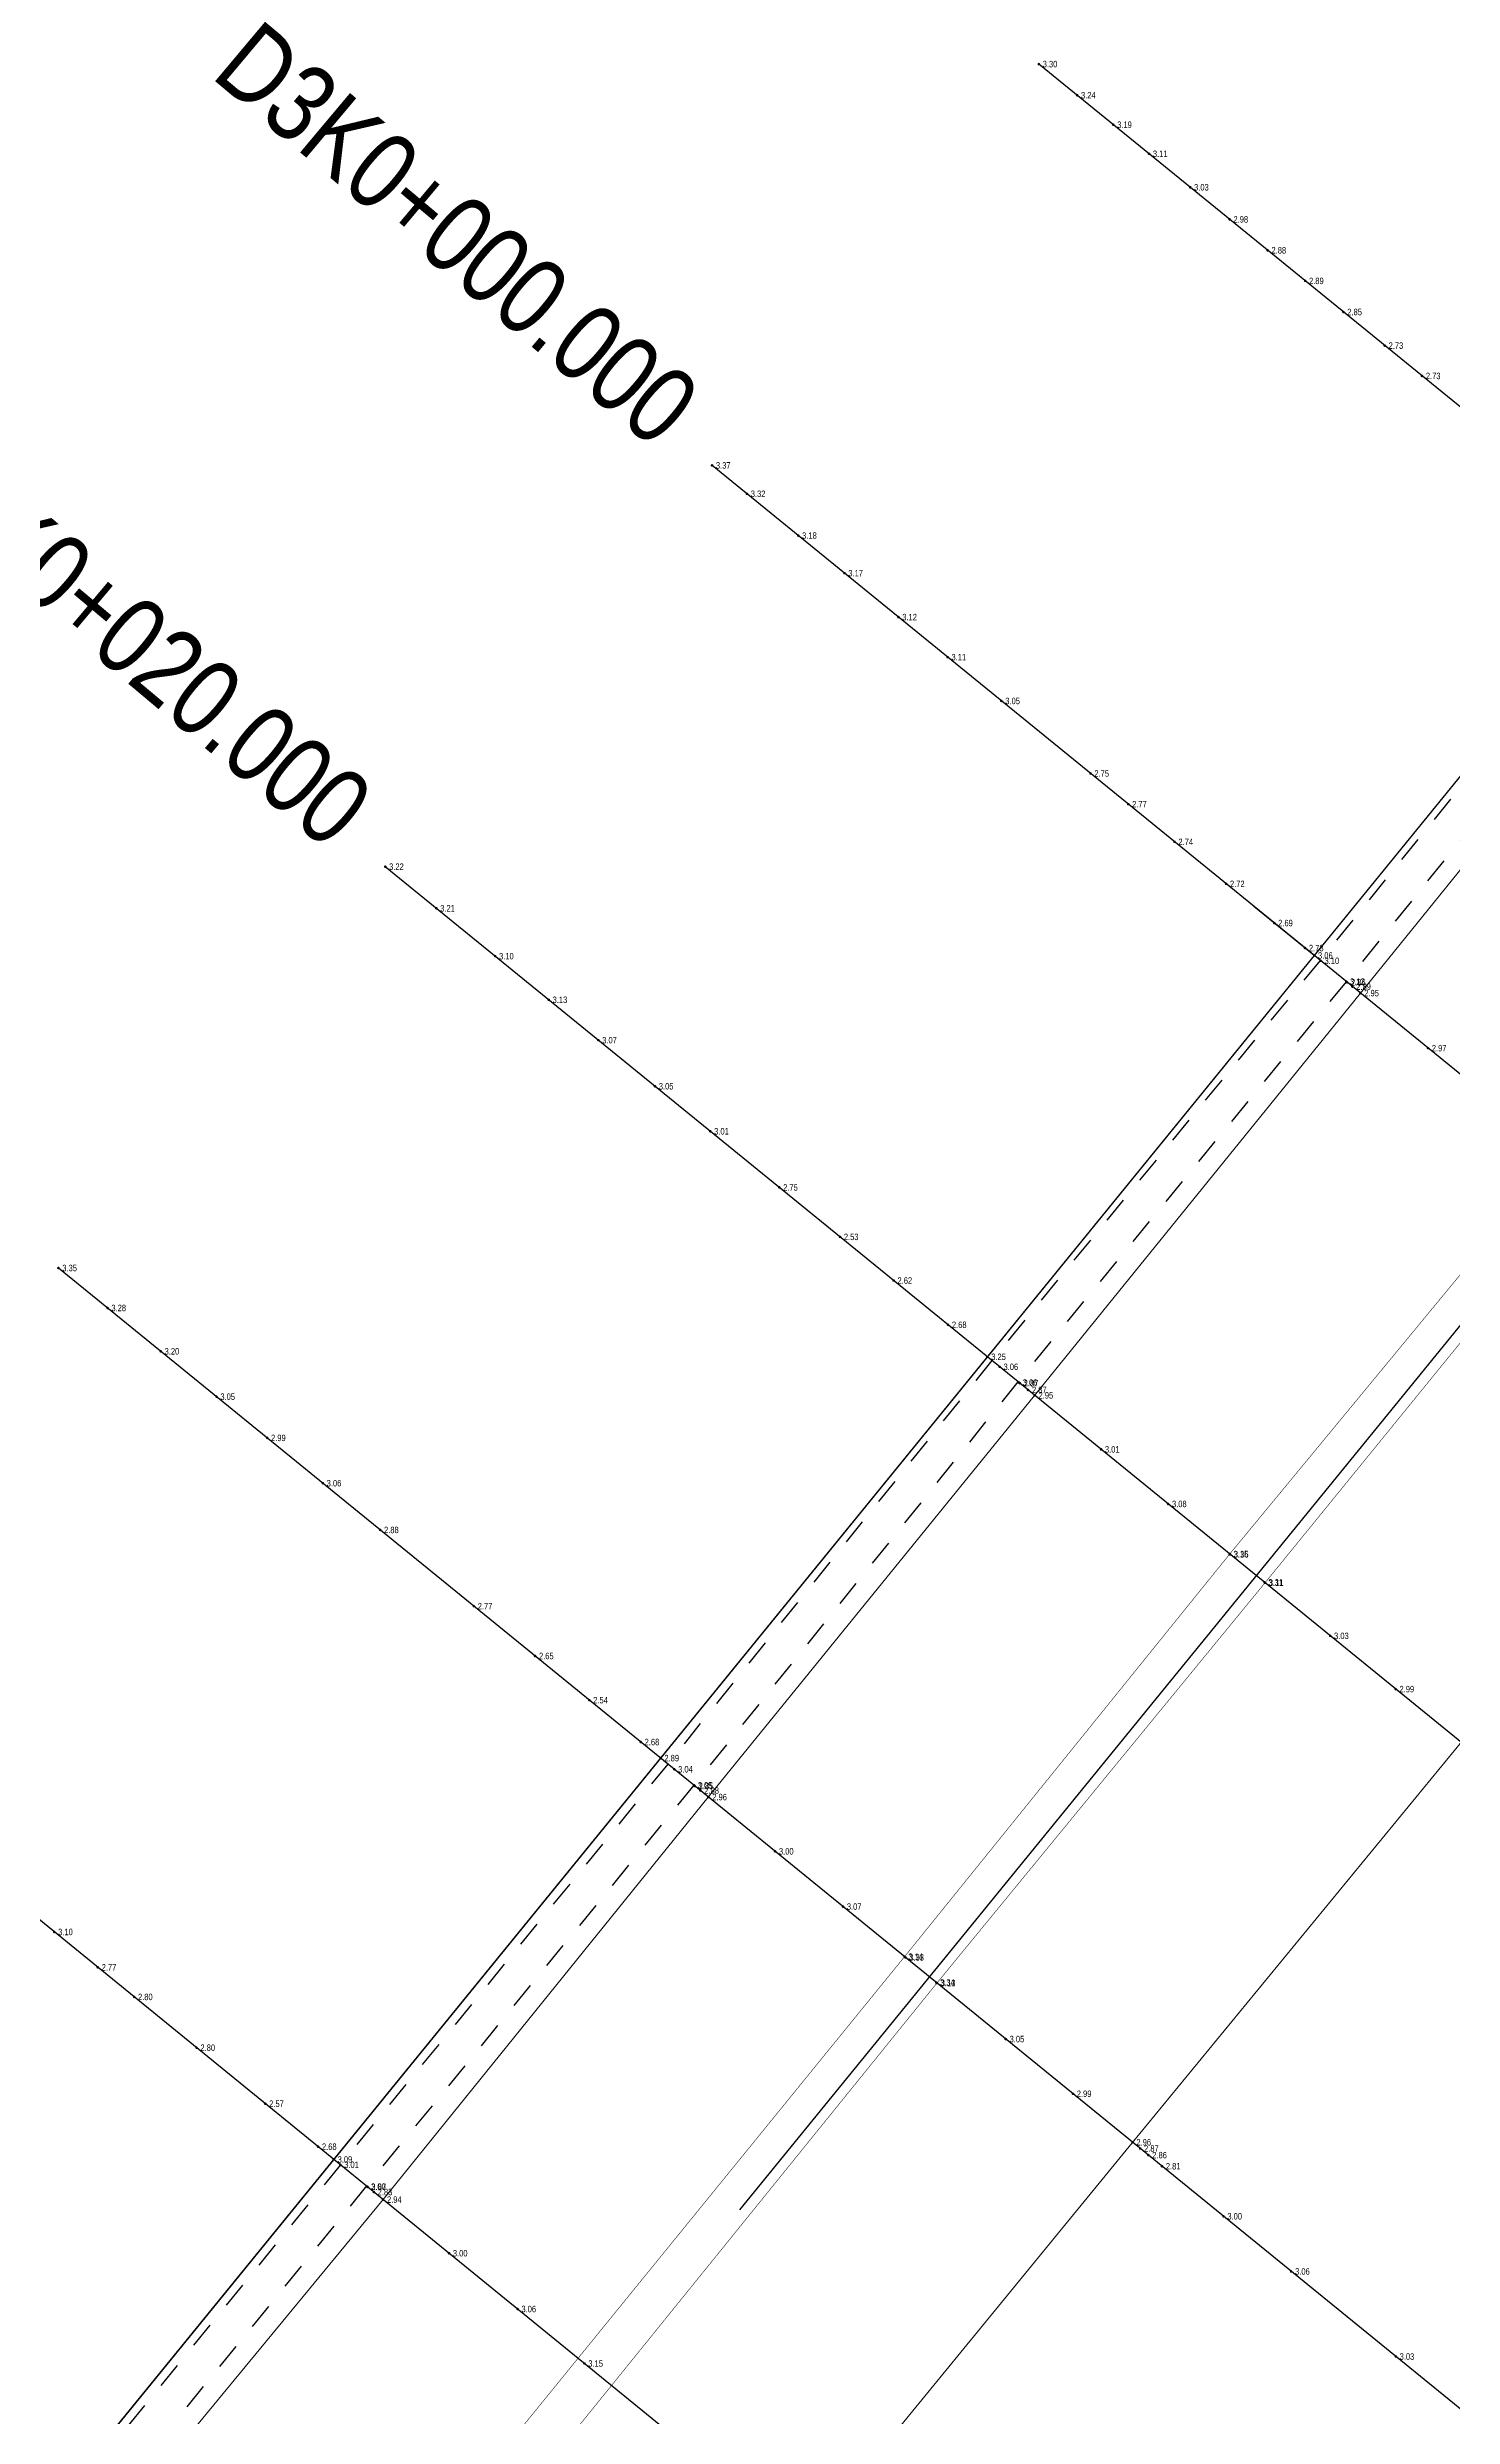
# Model space of a CAD drawing. Header units: metres. Extents: x 570700 to 571606, y 785277 to 786024.
# Drawn here: x 571163.8 to 571218.1, y 785869.5 to 785961.1 of the extents above; entities that cross this region are included whole.
import ezdxf
from ezdxf.enums import TextEntityAlignment as Align

# ---------------------------------------------------------------- set-up
doc = ezdxf.new("R2010")
doc.units = ezdxf.units.M
doc.linetypes.add('X37', pattern=[13, 5, -8])
doc.linetypes.add('X6', pattern=[2, 1, -1])
doc.layers.get('0').update_dxf_attribs({"linetype": 'CONTINUOUS'})
for name, color, linetype in [('DLSS', 4, 'CONTINUOUS'), ('dmx', 7, 'CONTINUOUS'), ('GCD-散点', 1, 'CONTINUOUS'), ('JMD', 6, 'CONTINUOUS'), ('桩号_D3', 2, 'CONTINUOUS'), ('道路中线_D3', 7, 'CONTINUOUS')]:
    doc.layers.add(name, color=color, linetype=linetype)
doc.styles.add('EICAD', font='arial.ttf', dxfattribs={"width": 0.8, "height": 2})
doc.linetypes.add('444', pattern='A,4.5,[145,Aaa.SHX,S=1,R=0,X=0,Y=1],4.5,-0.5,[146,Aaa.SHX,S=1,R=0,X=0,Y=0],-0.5', length=10)

# ---------------------------------------------------------------- blocks, each defined once
blk = doc.blocks.new('GC200')
at = {"linetype": 'Continuous', "const_width": 0.2, "flags": 128}
blk.add_lwpolyline([(-0.1, 0, 1), (0.1, 0, 1)], format="xyb", close=True, dxfattribs=at)

msp = doc.modelspace()

# ---------------------------------------------------------------- linework, layer by layer
at = {"layer": 'DLSS', "linetype": 'Continuous', "lineweight": 13, "elevation": 3.031, "flags": 128}
msp.add_lwpolyline([(571088.351, 785769.532), (571100.992, 785784.861), (571113.424, 785800.491), (571126.201, 785815.872), (571138.839, 785831.398), (571151.484, 785846.898), (571164.008, 785862.486), (571176.73, 785877.915), (571189.287, 785893.46), (571201.898, 785908.991), (571214.49, 785924.544), (571227.072, 785940.085), (571239.633, 785955.646), (571264.871, 785986.693)], dxfattribs=at)
at = {"layer": 'DLSS', "linetype": 'X37', "const_width": 0.02, "flags": 128}
for points, elevation in [([(571272.232, 785980.688), (571234.727, 785933.853), (571222.167, 785918.288), (571209.446, 785902.87), (571196.878, 785887.304), (571171.635, 785856.249), (571159.069, 785840.708), (571146.473, 785825.188), (571121.227, 785794.142), (571108.581, 785778.697), (571096.555, 785763.723)], 3.107), ([(571097.884, 785762.799), (571109.963, 785777.589), (571122.547, 785793.083), (571147.783, 785824.128), (571160.338, 785839.675), (571172.948, 785855.133), (571198.121, 785886.275), (571210.798, 785901.743), (571223.424, 785917.265), (571236.025, 785932.796), (571273.948, 785979.292)], 3.193)]:
    msp.add_lwpolyline(points, dxfattribs=dict(at, elevation=elevation))
at = {"layer": 'DLSS', "linetype": 'Continuous', "lineweight": 0, "elevation": 3.093, "flags": 128}
msp.add_lwpolyline([(571106.023, 785757.072), (571117.566, 785771.469), (571130.154, 785786.857), (571142.72, 785802.45), (571155.383, 785817.969), (571167.871, 785833.543), (571180.558, 785849.01), (571193.079, 785864.714), (571205.671, 785880.111), (571218.403, 785895.622), (571230.941, 785911.216), (571243.643, 785926.596), (571256.117, 785942.171), (571281.216, 785973.267)], dxfattribs=at)
at = {"layer": 'DLSS', "linetype": 'X6', "elevation": 3.031, "flags": 128}
for points in [[(571238.148, 785956.864), (571225.505, 785941.362), (571212.929, 785925.8), (571200.242, 785910.337), (571187.724, 785894.741), (571175.081, 785879.264), (571162.45, 785863.74), (571149.858, 785848.215), (571137.219, 785832.708), (571124.66, 785817.14), (571112.085, 785801.616), (571099.423, 785786.12), (571086.814, 785770.708)], [(571239.155, 785956.042), (571226.514, 785940.543), (571213.937, 785924.979), (571201.251, 785909.518), (571188.734, 785893.923), (571176.089, 785878.443), (571163.459, 785862.92), (571150.867, 785847.395), (571138.229, 785831.889), (571125.671, 785816.323), (571113.093, 785800.796), (571100.43, 785785.297), (571087.82, 785769.885)]]:
    msp.add_lwpolyline(points, dxfattribs=at)
at = {"layer": 'dmx'}
for p, q in [((571256.348, 785916.25), (571202.063, 785960.445)), ((571243.72, 785900.741), (571189.436, 785944.936)), ((571231.093, 785885.231), (571176.809, 785929.426)), ((571218.466, 785869.721), (571164.182, 785913.916)), ((571205.839, 785854.211), (571151.555, 785898.406))]:
    msp.add_line(p, q, dxfattribs=at)
at = {"layer": 'JMD', "linetype": '444', "flags": 128}
msp.add_lwpolyline([(571190.515, 785877.522), (571249.423, 785949.834)], dxfattribs=at)
at = {"layer": '桩号_D3', "linetype": 'Continuous'}
msp.add_lwpolyline([(571212.701, 785925.995), (571210.374, 785927.889)], dxfattribs=at)
msp.add_lwpolyline([(571212.701, 785925.995), (571210.374, 785927.889)], dxfattribs=at)
at = {"layer": '道路中线_D3', "color": 4}
for p in [(571263.209, 785988.034), (571212.701, 785925.995)]:
    msp.add_line(p, (571102.584, 785790.74), dxfattribs=at)

# ---------------------------------------------------------------- block references
at = {"layer": 'GCD-散点'}
ref = msp.add_blockref('GC200', (571202.063, 785960.445, 3.3), dxfattribs=dict(at, xscale=0.25, yscale=0.25, zscale=0.25))
ref.add_attrib('height', '3.30', dxfattribs={"height": 0.25, "style": 'EICAD', "width": 0.8}).set_placement((571202.213, 785960.445), align=Align.MIDDLE_LEFT)
ref = msp.add_blockref('GC200', (571203.543, 785959.241, 3.244), dxfattribs=dict(at, xscale=0.25, yscale=0.25, zscale=0.25))
ref.add_attrib('height', '3.24', dxfattribs={"height": 0.25, "style": 'EICAD', "width": 0.8}).set_placement((571203.693, 785959.241, 3.244), align=Align.MIDDLE_LEFT)
ref = msp.add_blockref('GC200', (571204.942, 785958.102, 3.193), dxfattribs=dict(at, xscale=0.25, yscale=0.25, zscale=0.25))
ref.add_attrib('height', '3.19', dxfattribs={"height": 0.25, "style": 'EICAD', "width": 0.8}).set_placement((571205.092, 785958.102, 3.193), align=Align.MIDDLE_LEFT)
ref = msp.add_blockref('GC200', (571206.322, 785956.978, 3.107), dxfattribs=dict(at, xscale=0.25, yscale=0.25, zscale=0.25))
ref.add_attrib('height', '3.11', dxfattribs={"height": 0.25, "style": 'EICAD', "width": 0.8}).set_placement((571206.472, 785956.978, 3.107), align=Align.MIDDLE_LEFT)
ref = msp.add_blockref('GC200', (571207.912, 785955.684, 3.034), dxfattribs=dict(at, xscale=0.25, yscale=0.25, zscale=0.25))
ref.add_attrib('height', '3.03', dxfattribs={"height": 0.25, "style": 'EICAD', "width": 0.8}).set_placement((571208.062, 785955.684, 3.034), align=Align.MIDDLE_LEFT)
ref = msp.add_blockref('GC200', (571209.434, 785954.444, 2.98), dxfattribs=dict(at, xscale=0.25, yscale=0.25, zscale=0.25))
ref.add_attrib('height', '2.98', dxfattribs={"height": 0.25, "style": 'EICAD', "width": 0.8}).set_placement((571209.584, 785954.444, 2.98), align=Align.MIDDLE_LEFT)
ref = msp.add_blockref('GC200', (571210.903, 785953.249, 2.881), dxfattribs=dict(at, xscale=0.25, yscale=0.25, zscale=0.25))
ref.add_attrib('height', '2.88', dxfattribs={"height": 0.25, "style": 'EICAD', "width": 0.8}).set_placement((571211.053, 785953.249, 2.881), align=Align.MIDDLE_LEFT)
ref = msp.add_blockref('GC200', (571212.354, 785952.067, 2.893), dxfattribs=dict(at, xscale=0.25, yscale=0.25, zscale=0.25))
ref.add_attrib('height', '2.89', dxfattribs={"height": 0.25, "style": 'EICAD', "width": 0.8}).set_placement((571212.504, 785952.067, 2.893), align=Align.MIDDLE_LEFT)
ref = msp.add_blockref('GC200', (571213.832, 785950.864, 2.846), dxfattribs=dict(at, xscale=0.25, yscale=0.25, zscale=0.25))
ref.add_attrib('height', '2.85', dxfattribs={"height": 0.25, "style": 'EICAD', "width": 0.8}).set_placement((571213.982, 785950.864, 2.846), align=Align.MIDDLE_LEFT)
ref = msp.add_blockref('GC200', (571215.428, 785949.564, 2.732), dxfattribs=dict(at, xscale=0.25, yscale=0.25, zscale=0.25))
ref.add_attrib('height', '2.73', dxfattribs={"height": 0.25, "style": 'EICAD', "width": 0.8}).set_placement((571215.578, 785949.564, 2.732), align=Align.MIDDLE_LEFT)
ref = msp.add_blockref('GC200', (571216.868, 785948.393, 2.733), dxfattribs=dict(at, xscale=0.25, yscale=0.25, zscale=0.25))
ref.add_attrib('height', '2.73', dxfattribs={"height": 0.25, "style": 'EICAD', "width": 0.8}).set_placement((571217.018, 785948.393, 2.733), align=Align.MIDDLE_LEFT)
ref = msp.add_blockref('GC200', (571189.436, 785944.936, 3.37), dxfattribs=dict(at, xscale=0.25, yscale=0.25, zscale=0.25))
ref.add_attrib('height', '3.37', dxfattribs={"height": 0.25, "style": 'EICAD', "width": 0.8}).set_placement((571189.586, 785944.936), align=Align.MIDDLE_LEFT)
ref = msp.add_blockref('GC200', (571190.784, 785943.838, 3.315), dxfattribs=dict(at, xscale=0.25, yscale=0.25, zscale=0.25))
ref.add_attrib('height', '3.32', dxfattribs={"height": 0.25, "style": 'EICAD', "width": 0.8}).set_placement((571190.934, 785943.838, 3.315), align=Align.MIDDLE_LEFT)
ref = msp.add_blockref('GC200', (571192.768, 785942.223, 3.183), dxfattribs=dict(at, xscale=0.25, yscale=0.25, zscale=0.25))
ref.add_attrib('height', '3.18', dxfattribs={"height": 0.25, "style": 'EICAD', "width": 0.8}).set_placement((571192.918, 785942.223, 3.183), align=Align.MIDDLE_LEFT)
ref = msp.add_blockref('GC200', (571194.553, 785940.77, 3.173), dxfattribs=dict(at, xscale=0.25, yscale=0.25, zscale=0.25))
ref.add_attrib('height', '3.17', dxfattribs={"height": 0.25, "style": 'EICAD', "width": 0.8}).set_placement((571194.703, 785940.77, 3.173), align=Align.MIDDLE_LEFT)
ref = msp.add_blockref('GC200', (571196.638, 785939.072, 3.123), dxfattribs=dict(at, xscale=0.25, yscale=0.25, zscale=0.25))
ref.add_attrib('height', '3.12', dxfattribs={"height": 0.25, "style": 'EICAD', "width": 0.8}).set_placement((571196.788, 785939.072, 3.123), align=Align.MIDDLE_LEFT)
ref = msp.add_blockref('GC200', (571198.539, 785937.525, 3.109), dxfattribs=dict(at, xscale=0.25, yscale=0.25, zscale=0.25))
ref.add_attrib('height', '3.11', dxfattribs={"height": 0.25, "style": 'EICAD', "width": 0.8}).set_placement((571198.689, 785937.525, 3.109), align=Align.MIDDLE_LEFT)
ref = msp.add_blockref('GC200', (571200.618, 785935.832, 3.048), dxfattribs=dict(at, xscale=0.25, yscale=0.25, zscale=0.25))
ref.add_attrib('height', '3.05', dxfattribs={"height": 0.25, "style": 'EICAD', "width": 0.8}).set_placement((571200.768, 785935.832, 3.048), align=Align.MIDDLE_LEFT)
ref = msp.add_blockref('GC200', (571204.059, 785933.03, 2.745), dxfattribs=dict(at, xscale=0.25, yscale=0.25, zscale=0.25))
ref.add_attrib('height', '2.75', dxfattribs={"height": 0.25, "style": 'EICAD', "width": 0.8}).set_placement((571204.209, 785933.03, 2.745), align=Align.MIDDLE_LEFT)
ref = msp.add_blockref('GC200', (571205.519, 785931.842, 2.774), dxfattribs=dict(at, xscale=0.25, yscale=0.25, zscale=0.25))
ref.add_attrib('height', '2.77', dxfattribs={"height": 0.25, "style": 'EICAD', "width": 0.8}).set_placement((571205.669, 785931.842, 2.774), align=Align.MIDDLE_LEFT)
ref = msp.add_blockref('GC200', (571207.308, 785930.386, 2.74), dxfattribs=dict(at, xscale=0.25, yscale=0.25, zscale=0.25))
ref.add_attrib('height', '2.74', dxfattribs={"height": 0.25, "style": 'EICAD', "width": 0.8}).set_placement((571207.458, 785930.386, 2.74), align=Align.MIDDLE_LEFT)
ref = msp.add_blockref('GC200', (571176.809, 785929.426, 3.22), dxfattribs=dict(at, xscale=0.25, yscale=0.25, zscale=0.25))
ref.add_attrib('height', '3.22', dxfattribs={"height": 0.25, "style": 'EICAD', "width": 0.8}).set_placement((571176.959, 785929.426), align=Align.MIDDLE_LEFT)
ref = msp.add_blockref('GC200', (571209.3, 785928.764, 2.72), dxfattribs=dict(at, xscale=0.25, yscale=0.25, zscale=0.25))
ref.add_attrib('height', '2.72', dxfattribs={"height": 0.25, "style": 'EICAD', "width": 0.8}).set_placement((571209.45, 785928.764, 2.72), align=Align.MIDDLE_LEFT)
ref = msp.add_blockref('GC200', (571178.784, 785927.818, 3.21), dxfattribs=dict(at, xscale=0.25, yscale=0.25, zscale=0.25))
ref.add_attrib('height', '3.21', dxfattribs={"height": 0.25, "style": 'EICAD', "width": 0.8}).set_placement((571178.934, 785927.818, 3.21), align=Align.MIDDLE_LEFT)
ref = msp.add_blockref('GC200', (571211.161, 785927.249, 2.688), dxfattribs=dict(at, xscale=0.25, yscale=0.25, zscale=0.25))
ref.add_attrib('height', '2.69', dxfattribs={"height": 0.25, "style": 'EICAD', "width": 0.8}).set_placement((571211.311, 785927.249, 2.688), align=Align.MIDDLE_LEFT)
ref = msp.add_blockref('GC200', (571212.349, 785926.281, 2.775), dxfattribs=dict(at, xscale=0.25, yscale=0.25, zscale=0.25))
ref.add_attrib('height', '2.78', dxfattribs={"height": 0.25, "style": 'EICAD', "width": 0.8}).set_placement((571212.499, 785926.281, 2.775), align=Align.MIDDLE_LEFT)
ref = msp.add_blockref('GC200', (571181.057, 785925.967, 3.095), dxfattribs=dict(at, xscale=0.25, yscale=0.25, zscale=0.25))
ref.add_attrib('height', '3.10', dxfattribs={"height": 0.25, "style": 'EICAD', "width": 0.8}).set_placement((571181.207, 785925.967, 3.095), align=Align.MIDDLE_LEFT)
ref = msp.add_blockref('GC200', (571212.701, 785925.995, 3.06), dxfattribs=dict(at, xscale=0.25, yscale=0.25, zscale=0.25))
ref.add_attrib('height', '3.06', dxfattribs={"height": 0.25, "style": 'EICAD', "width": 0.8}).set_placement((571212.851, 785925.995), align=Align.MIDDLE_LEFT)
ref = msp.add_blockref('GC200', (571212.953, 785925.789, 3.096), dxfattribs=dict(at, xscale=0.25, yscale=0.25, zscale=0.25))
ref.add_attrib('height', '3.10', dxfattribs={"height": 0.25, "style": 'EICAD', "width": 0.8}).set_placement((571213.103, 785925.789, 3.096), align=Align.MIDDLE_LEFT)
ref = msp.add_blockref('GC200', (571213.942, 785924.985, 3.122), dxfattribs=dict(at, xscale=0.25, yscale=0.25, zscale=0.25))
ref.add_attrib('height', '3.12', dxfattribs={"height": 0.25, "style": 'EICAD', "width": 0.8}).set_placement((571214.092, 785924.985, 3.122), align=Align.MIDDLE_LEFT)
ref = msp.add_blockref('GC200', (571213.975, 785924.957, 2.857), dxfattribs=dict(at, xscale=0.25, yscale=0.25, zscale=0.25))
ref.add_attrib('height', '2.86', dxfattribs={"height": 0.25, "style": 'EICAD', "width": 0.8}).set_placement((571214.125, 785924.957, 2.857), align=Align.MIDDLE_LEFT)
ref = msp.add_blockref('GC200', (571214.179, 785924.791, 2.885), dxfattribs=dict(at, xscale=0.25, yscale=0.25, zscale=0.25))
ref.add_attrib('height', '2.89', dxfattribs={"height": 0.25, "style": 'EICAD', "width": 0.8}).set_placement((571214.329, 785924.791, 2.885), align=Align.MIDDLE_LEFT)
ref = msp.add_blockref('GC200', (571214.487, 785924.541, 2.953), dxfattribs=dict(at, xscale=0.25, yscale=0.25, zscale=0.25))
ref.add_attrib('height', '2.95', dxfattribs={"height": 0.25, "style": 'EICAD', "width": 0.8}).set_placement((571214.637, 785924.541, 2.953), align=Align.MIDDLE_LEFT)
ref = msp.add_blockref('GC200', (571183.127, 785924.282, 3.127), dxfattribs=dict(at, xscale=0.25, yscale=0.25, zscale=0.25))
ref.add_attrib('height', '3.13', dxfattribs={"height": 0.25, "style": 'EICAD', "width": 0.8}).set_placement((571183.277, 785924.282, 3.127), align=Align.MIDDLE_LEFT)
ref = msp.add_blockref('GC200', (571185.043, 785922.722, 3.066), dxfattribs=dict(at, xscale=0.25, yscale=0.25, zscale=0.25))
ref.add_attrib('height', '3.07', dxfattribs={"height": 0.25, "style": 'EICAD', "width": 0.8}).set_placement((571185.193, 785922.722, 3.066), align=Align.MIDDLE_LEFT)
ref = msp.add_blockref('GC200', (571217.099, 785922.414, 2.973), dxfattribs=dict(at, xscale=0.25, yscale=0.25, zscale=0.25))
ref.add_attrib('height', '2.97', dxfattribs={"height": 0.25, "style": 'EICAD', "width": 0.8}).set_placement((571217.249, 785922.414, 2.973), align=Align.MIDDLE_LEFT)
ref = msp.add_blockref('GC200', (571187.231, 785920.94, 3.051), dxfattribs=dict(at, xscale=0.25, yscale=0.25, zscale=0.25))
ref.add_attrib('height', '3.05', dxfattribs={"height": 0.25, "style": 'EICAD', "width": 0.8}).set_placement((571187.381, 785920.94, 3.051), align=Align.MIDDLE_LEFT)
ref = msp.add_blockref('GC200', (571189.369, 785919.2, 3.007), dxfattribs=dict(at, xscale=0.25, yscale=0.25, zscale=0.25))
ref.add_attrib('height', '3.01', dxfattribs={"height": 0.25, "style": 'EICAD', "width": 0.8}).set_placement((571189.519, 785919.2, 3.007), align=Align.MIDDLE_LEFT)
ref = msp.add_blockref('GC200', (571192.034, 785917.031, 2.747), dxfattribs=dict(at, xscale=0.25, yscale=0.25, zscale=0.25))
ref.add_attrib('height', '2.75', dxfattribs={"height": 0.25, "style": 'EICAD', "width": 0.8}).set_placement((571192.184, 785917.031, 2.747), align=Align.MIDDLE_LEFT)
ref = msp.add_blockref('GC200', (571194.38, 785915.12, 2.532), dxfattribs=dict(at, xscale=0.25, yscale=0.25, zscale=0.25))
ref.add_attrib('height', '2.53', dxfattribs={"height": 0.25, "style": 'EICAD', "width": 0.8}).set_placement((571194.53, 785915.12, 2.532), align=Align.MIDDLE_LEFT)
ref = msp.add_blockref('GC200', (571164.182, 785913.916, 3.35), dxfattribs=dict(at, xscale=0.25, yscale=0.25, zscale=0.25))
ref.add_attrib('height', '3.35', dxfattribs={"height": 0.25, "style": 'EICAD', "width": 0.8}).set_placement((571164.332, 785913.916), align=Align.MIDDLE_LEFT)
ref = msp.add_blockref('GC200', (571196.452, 785913.433, 2.622), dxfattribs=dict(at, xscale=0.25, yscale=0.25, zscale=0.25))
ref.add_attrib('height', '2.62', dxfattribs={"height": 0.25, "style": 'EICAD', "width": 0.8}).set_placement((571196.602, 785913.433, 2.622), align=Align.MIDDLE_LEFT)
ref = msp.add_blockref('GC200', (571166.078, 785912.372, 3.28), dxfattribs=dict(at, xscale=0.25, yscale=0.25, zscale=0.25))
ref.add_attrib('height', '3.28', dxfattribs={"height": 0.25, "style": 'EICAD', "width": 0.8}).set_placement((571166.228, 785912.372, 3.28), align=Align.MIDDLE_LEFT)
ref = msp.add_blockref('GC200', (571198.555, 785911.721, 2.682), dxfattribs=dict(at, xscale=0.25, yscale=0.25, zscale=0.25))
ref.add_attrib('height', '2.68', dxfattribs={"height": 0.25, "style": 'EICAD', "width": 0.8}).set_placement((571198.705, 785911.721, 2.682), align=Align.MIDDLE_LEFT)
ref = msp.add_blockref('GC200', (571168.135, 785910.697, 3.197), dxfattribs=dict(at, xscale=0.25, yscale=0.25, zscale=0.25))
ref.add_attrib('height', '3.20', dxfattribs={"height": 0.25, "style": 'EICAD', "width": 0.8}).set_placement((571168.285, 785910.697, 3.197), align=Align.MIDDLE_LEFT)
ref = msp.add_blockref('GC200', (571200.074, 785910.485, 3.25), dxfattribs=dict(at, xscale=0.25, yscale=0.25, zscale=0.25))
ref.add_attrib('height', '3.25', dxfattribs={"height": 0.25, "style": 'EICAD', "width": 0.8}).set_placement((571200.224, 785910.485), align=Align.MIDDLE_LEFT)
ref = msp.add_blockref('GC200', (571200.549, 785910.098, 3.061), dxfattribs=dict(at, xscale=0.25, yscale=0.25, zscale=0.25))
ref.add_attrib('height', '3.06', dxfattribs={"height": 0.25, "style": 'EICAD', "width": 0.8}).set_placement((571200.699, 785910.098, 3.061), align=Align.MIDDLE_LEFT)
ref = msp.add_blockref('GC200', (571170.289, 785908.944, 3.051), dxfattribs=dict(at, xscale=0.25, yscale=0.25, zscale=0.25))
ref.add_attrib('height', '3.05', dxfattribs={"height": 0.25, "style": 'EICAD', "width": 0.8}).set_placement((571170.439, 785908.944, 3.051), align=Align.MIDDLE_LEFT)
ref = msp.add_blockref('GC200', (571201.293, 785909.492, 3.06), dxfattribs=dict(at, xscale=0.25, yscale=0.25, zscale=0.25))
ref.add_attrib('height', '3.06', dxfattribs={"height": 0.25, "style": 'EICAD', "width": 0.8}).set_placement((571201.443, 785909.492), align=Align.MIDDLE_LEFT)
ref = msp.add_blockref('GC200', (571201.331, 785909.462, 2.87), dxfattribs=dict(at, xscale=0.25, yscale=0.25, zscale=0.25))
ref.add_attrib('height', '2.87', dxfattribs={"height": 0.25, "style": 'EICAD', "width": 0.8}).set_placement((571201.481, 785909.462), align=Align.MIDDLE_LEFT)
ref = msp.add_blockref('GC200', (571201.648, 785909.204, 2.87), dxfattribs=dict(at, xscale=0.25, yscale=0.25, zscale=0.25))
ref.add_attrib('height', '2.87', dxfattribs={"height": 0.25, "style": 'EICAD', "width": 0.8}).set_placement((571201.798, 785909.204, 2.87), align=Align.MIDDLE_LEFT)
ref = msp.add_blockref('GC200', (571201.902, 785908.996, 2.945), dxfattribs=dict(at, xscale=0.25, yscale=0.25, zscale=0.25))
ref.add_attrib('height', '2.95', dxfattribs={"height": 0.25, "style": 'EICAD', "width": 0.8}).set_placement((571202.052, 785908.996, 2.945), align=Align.MIDDLE_LEFT)
ref = msp.add_blockref('GC200', (571172.246, 785907.351, 2.993), dxfattribs=dict(at, xscale=0.25, yscale=0.25, zscale=0.25))
ref.add_attrib('height', '2.99', dxfattribs={"height": 0.25, "style": 'EICAD', "width": 0.8}).set_placement((571172.396, 785907.351, 2.993), align=Align.MIDDLE_LEFT)
ref = msp.add_blockref('GC200', (571204.467, 785906.908, 3.014), dxfattribs=dict(at, xscale=0.25, yscale=0.25, zscale=0.25))
ref.add_attrib('height', '3.01', dxfattribs={"height": 0.25, "style": 'EICAD', "width": 0.8}).set_placement((571204.617, 785906.908, 3.014), align=Align.MIDDLE_LEFT)
ref = msp.add_blockref('GC200', (571174.397, 785905.599, 3.063), dxfattribs=dict(at, xscale=0.25, yscale=0.25, zscale=0.25))
ref.add_attrib('height', '3.06', dxfattribs={"height": 0.25, "style": 'EICAD', "width": 0.8}).set_placement((571174.547, 785905.599, 3.063), align=Align.MIDDLE_LEFT)
ref = msp.add_blockref('GC200', (571207.059, 785904.798, 3.079), dxfattribs=dict(at, xscale=0.25, yscale=0.25, zscale=0.25))
ref.add_attrib('height', '3.08', dxfattribs={"height": 0.25, "style": 'EICAD', "width": 0.8}).set_placement((571207.209, 785904.798, 3.079), align=Align.MIDDLE_LEFT)
ref = msp.add_blockref('GC200', (571176.614, 785903.794, 2.878), dxfattribs=dict(at, xscale=0.25, yscale=0.25, zscale=0.25))
ref.add_attrib('height', '2.88', dxfattribs={"height": 0.25, "style": 'EICAD', "width": 0.8}).set_placement((571176.764, 785903.794, 2.878), align=Align.MIDDLE_LEFT)
ref = msp.add_blockref('GC200', (571209.438, 785902.861, 3.149), dxfattribs=dict(at, xscale=0.25, yscale=0.25, zscale=0.25))
ref.add_attrib('height', '3.15', dxfattribs={"height": 0.25, "style": 'EICAD', "width": 0.8}).set_placement((571209.588, 785902.861, 3.149), align=Align.MIDDLE_LEFT)
ref = msp.add_blockref('GC200', (571209.451, 785902.85, 3.36), dxfattribs=dict(at, xscale=0.25, yscale=0.25, zscale=0.25))
ref.add_attrib('height', '3.36', dxfattribs={"height": 0.25, "style": 'EICAD', "width": 0.8}).set_placement((571209.601, 785902.85), align=Align.MIDDLE_LEFT)
ref = msp.add_blockref('GC200', (571210.782, 785901.767, 3.31), dxfattribs=dict(at, xscale=0.25, yscale=0.25, zscale=0.25))
ref.add_attrib('height', '3.31', dxfattribs={"height": 0.25, "style": 'EICAD', "width": 0.8}).set_placement((571210.932, 785901.767, 3.31), align=Align.MIDDLE_LEFT)
ref = msp.add_blockref('GC200', (571210.803, 785901.75, 3.113), dxfattribs=dict(at, xscale=0.25, yscale=0.25, zscale=0.25))
ref.add_attrib('height', '3.11', dxfattribs={"height": 0.25, "style": 'EICAD', "width": 0.8}).set_placement((571210.953, 785901.75, 3.113), align=Align.MIDDLE_LEFT)
ref = msp.add_blockref('GC200', (571180.234, 785900.848, 2.77), dxfattribs=dict(at, xscale=0.25, yscale=0.25, zscale=0.25))
ref.add_attrib('height', '2.77', dxfattribs={"height": 0.25, "style": 'EICAD', "width": 0.8}).set_placement((571180.384, 785900.848, 2.77), align=Align.MIDDLE_LEFT)
ref = msp.add_blockref('GC200', (571182.6, 785898.921, 2.65), dxfattribs=dict(at, xscale=0.25, yscale=0.25, zscale=0.25))
ref.add_attrib('height', '2.65', dxfattribs={"height": 0.25, "style": 'EICAD', "width": 0.8}).set_placement((571182.75, 785898.921, 2.65), align=Align.MIDDLE_LEFT)
ref = msp.add_blockref('GC200', (571213.321, 785899.7, 3.028), dxfattribs=dict(at, xscale=0.25, yscale=0.25, zscale=0.25))
ref.add_attrib('height', '3.03', dxfattribs={"height": 0.25, "style": 'EICAD', "width": 0.8}).set_placement((571213.471, 785899.7, 3.028), align=Align.MIDDLE_LEFT)
ref = msp.add_blockref('GC200', (571184.696, 785897.214, 2.542), dxfattribs=dict(at, xscale=0.25, yscale=0.25, zscale=0.25))
ref.add_attrib('height', '2.54', dxfattribs={"height": 0.25, "style": 'EICAD', "width": 0.8}).set_placement((571184.846, 785897.214, 2.542), align=Align.MIDDLE_LEFT)
ref = msp.add_blockref('GC200', (571215.849, 785897.641, 2.993), dxfattribs=dict(at, xscale=0.25, yscale=0.25, zscale=0.25))
ref.add_attrib('height', '2.99', dxfattribs={"height": 0.25, "style": 'EICAD', "width": 0.8}).set_placement((571215.999, 785897.641, 2.993), align=Align.MIDDLE_LEFT)
ref = msp.add_blockref('GC200', (571186.682, 785895.597, 2.68), dxfattribs=dict(at, xscale=0.25, yscale=0.25, zscale=0.25))
ref.add_attrib('height', '2.68', dxfattribs={"height": 0.25, "style": 'EICAD', "width": 0.8}).set_placement((571186.832, 785895.597, 2.68), align=Align.MIDDLE_LEFT)
ref = msp.add_blockref('GC200', (571187.446, 785894.975, 2.89), dxfattribs=dict(at, xscale=0.25, yscale=0.25, zscale=0.25))
ref.add_attrib('height', '2.89', dxfattribs={"height": 0.25, "style": 'EICAD', "width": 0.8}).set_placement((571187.596, 785894.975), align=Align.MIDDLE_LEFT)
ref = msp.add_blockref('GC200', (571187.977, 785894.543, 3.038), dxfattribs=dict(at, xscale=0.25, yscale=0.25, zscale=0.25))
ref.add_attrib('height', '3.04', dxfattribs={"height": 0.25, "style": 'EICAD', "width": 0.8}).set_placement((571188.127, 785894.543, 3.038), align=Align.MIDDLE_LEFT)
ref = msp.add_blockref('GC200', (571188.736, 785893.925, 3.054), dxfattribs=dict(at, xscale=0.25, yscale=0.25, zscale=0.25))
ref.add_attrib('height', '3.05', dxfattribs={"height": 0.25, "style": 'EICAD', "width": 0.8}).set_placement((571188.886, 785893.925, 3.054), align=Align.MIDDLE_LEFT)
ref = msp.add_blockref('GC200', (571188.77, 785893.898, 2.847), dxfattribs=dict(at, xscale=0.25, yscale=0.25, zscale=0.25))
ref.add_attrib('height', '2.85', dxfattribs={"height": 0.25, "style": 'EICAD', "width": 0.8}).set_placement((571188.92, 785893.898, 2.847), align=Align.MIDDLE_LEFT)
ref = msp.add_blockref('GC200', (571188.987, 785893.721, 2.883), dxfattribs=dict(at, xscale=0.25, yscale=0.25, zscale=0.25))
ref.add_attrib('height', '2.88', dxfattribs={"height": 0.25, "style": 'EICAD', "width": 0.8}).set_placement((571189.137, 785893.721, 2.883), align=Align.MIDDLE_LEFT)
ref = msp.add_blockref('GC200', (571189.295, 785893.47, 2.963), dxfattribs=dict(at, xscale=0.25, yscale=0.25, zscale=0.25))
ref.add_attrib('height', '2.96', dxfattribs={"height": 0.25, "style": 'EICAD', "width": 0.8}).set_placement((571189.445, 785893.47, 2.963), align=Align.MIDDLE_LEFT)
ref = msp.add_blockref('GC200', (571191.871, 785891.373, 3.001), dxfattribs=dict(at, xscale=0.25, yscale=0.25, zscale=0.25))
ref.add_attrib('height', '3.00', dxfattribs={"height": 0.25, "style": 'EICAD', "width": 0.8}).set_placement((571192.021, 785891.373, 3.001), align=Align.MIDDLE_LEFT)
ref = msp.add_blockref('GC200', (571194.496, 785889.236, 3.067), dxfattribs=dict(at, xscale=0.25, yscale=0.25, zscale=0.25))
ref.add_attrib('height', '3.07', dxfattribs={"height": 0.25, "style": 'EICAD', "width": 0.8}).set_placement((571194.646, 785889.236, 3.067), align=Align.MIDDLE_LEFT)
ref = msp.add_blockref('GC200', (571164.021, 785888.256, 3.095), dxfattribs=dict(at, xscale=0.25, yscale=0.25, zscale=0.25))
ref.add_attrib('height', '3.10', dxfattribs={"height": 0.25, "style": 'EICAD', "width": 0.8}).set_placement((571164.171, 785888.256, 3.095), align=Align.MIDDLE_LEFT)
ref = msp.add_blockref('GC200', (571196.874, 785887.3, 3.14), dxfattribs=dict(at, xscale=0.25, yscale=0.25, zscale=0.25))
ref.add_attrib('height', '3.14', dxfattribs={"height": 0.25, "style": 'EICAD', "width": 0.8}).set_placement((571197.024, 785887.3, 3.14), align=Align.MIDDLE_LEFT)
ref = msp.add_blockref('GC200', (571196.907, 785887.273, 3.334), dxfattribs=dict(at, xscale=0.25, yscale=0.25, zscale=0.25))
ref.add_attrib('height', '3.33', dxfattribs={"height": 0.25, "style": 'EICAD', "width": 0.8}).set_placement((571197.057, 785887.273, 3.334), align=Align.MIDDLE_LEFT)
ref = msp.add_blockref('GC200', (571165.702, 785886.889, 2.766), dxfattribs=dict(at, xscale=0.25, yscale=0.25, zscale=0.25))
ref.add_attrib('height', '2.77', dxfattribs={"height": 0.25, "style": 'EICAD', "width": 0.8}).set_placement((571165.852, 785886.889, 2.766), align=Align.MIDDLE_LEFT)
ref = msp.add_blockref('GC200', (571198.098, 785886.304, 3.342), dxfattribs=dict(at, xscale=0.25, yscale=0.25, zscale=0.25))
ref.add_attrib('height', '3.34', dxfattribs={"height": 0.25, "style": 'EICAD', "width": 0.8}).set_placement((571198.248, 785886.304, 3.342), align=Align.MIDDLE_LEFT)
ref = msp.add_blockref('GC200', (571198.126, 785886.281, 3.131), dxfattribs=dict(at, xscale=0.25, yscale=0.25, zscale=0.25))
ref.add_attrib('height', '3.13', dxfattribs={"height": 0.25, "style": 'EICAD', "width": 0.8}).set_placement((571198.276, 785886.281, 3.131), align=Align.MIDDLE_LEFT)
ref = msp.add_blockref('GC200', (571167.107, 785885.745, 2.8), dxfattribs=dict(at, xscale=0.25, yscale=0.25, zscale=0.25))
ref.add_attrib('height', '2.80', dxfattribs={"height": 0.25, "style": 'EICAD', "width": 0.8}).set_placement((571167.257, 785885.745, 2.8), align=Align.MIDDLE_LEFT)
ref = msp.add_blockref('GC200', (571169.518, 785883.782, 2.802), dxfattribs=dict(at, xscale=0.25, yscale=0.25, zscale=0.25))
ref.add_attrib('height', '2.80', dxfattribs={"height": 0.25, "style": 'EICAD', "width": 0.8}).set_placement((571169.668, 785883.782, 2.802), align=Align.MIDDLE_LEFT)
ref = msp.add_blockref('GC200', (571200.783, 785884.117, 3.052), dxfattribs=dict(at, xscale=0.25, yscale=0.25, zscale=0.25))
ref.add_attrib('height', '3.05', dxfattribs={"height": 0.25, "style": 'EICAD', "width": 0.8}).set_placement((571200.933, 785884.117, 3.052), align=Align.MIDDLE_LEFT)
ref = msp.add_blockref('GC200', (571172.175, 785881.619, 2.567), dxfattribs=dict(at, xscale=0.25, yscale=0.25, zscale=0.25))
ref.add_attrib('height', '2.57', dxfattribs={"height": 0.25, "style": 'EICAD', "width": 0.8}).set_placement((571172.325, 785881.619, 2.567), align=Align.MIDDLE_LEFT)
ref = msp.add_blockref('GC200', (571203.381, 785882.002, 2.988), dxfattribs=dict(at, xscale=0.25, yscale=0.25, zscale=0.25))
ref.add_attrib('height', '2.99', dxfattribs={"height": 0.25, "style": 'EICAD', "width": 0.8}).set_placement((571203.531, 785882.002, 2.988), align=Align.MIDDLE_LEFT)
ref = msp.add_blockref('GC200', (571174.214, 785879.958, 2.679), dxfattribs=dict(at, xscale=0.25, yscale=0.25, zscale=0.25))
ref.add_attrib('height', '2.68', dxfattribs={"height": 0.25, "style": 'EICAD', "width": 0.8}).set_placement((571174.364, 785879.958, 2.679), align=Align.MIDDLE_LEFT)
ref = msp.add_blockref('GC200', (571205.684, 785880.127, 2.957), dxfattribs=dict(at, xscale=0.25, yscale=0.25, zscale=0.25))
ref.add_attrib('height', '2.96', dxfattribs={"height": 0.25, "style": 'EICAD', "width": 0.8}).set_placement((571205.834, 785880.127, 2.957), align=Align.MIDDLE_LEFT)
ref = msp.add_blockref('GC200', (571205.98, 785879.886, 2.865), dxfattribs=dict(at, xscale=0.25, yscale=0.25, zscale=0.25))
ref.add_attrib('height', '2.87', dxfattribs={"height": 0.25, "style": 'EICAD', "width": 0.8}).set_placement((571206.13, 785879.886, 2.865), align=Align.MIDDLE_LEFT)
ref = msp.add_blockref('GC200', (571206.295, 785879.63, 2.86), dxfattribs=dict(at, xscale=0.25, yscale=0.25, zscale=0.25))
ref.add_attrib('height', '2.86', dxfattribs={"height": 0.25, "style": 'EICAD', "width": 0.8}).set_placement((571206.445, 785879.63, 2.86), align=Align.MIDDLE_LEFT)
ref = msp.add_blockref('GC200', (571174.819, 785879.465, 3.09), dxfattribs=dict(at, xscale=0.25, yscale=0.25, zscale=0.25))
ref.add_attrib('height', '3.09', dxfattribs={"height": 0.25, "style": 'EICAD', "width": 0.8}).set_placement((571174.969, 785879.465), align=Align.MIDDLE_LEFT)
ref = msp.add_blockref('GC200', (571175.073, 785879.259, 3.011), dxfattribs=dict(at, xscale=0.25, yscale=0.25, zscale=0.25))
ref.add_attrib('height', '3.01', dxfattribs={"height": 0.25, "style": 'EICAD', "width": 0.8}).set_placement((571175.223, 785879.259, 3.011), align=Align.MIDDLE_LEFT)
ref = msp.add_blockref('GC200', (571206.822, 785879.201, 2.812), dxfattribs=dict(at, xscale=0.25, yscale=0.25, zscale=0.25))
ref.add_attrib('height', '2.81', dxfattribs={"height": 0.25, "style": 'EICAD', "width": 0.8}).set_placement((571206.972, 785879.201, 2.812), align=Align.MIDDLE_LEFT)
ref = msp.add_blockref('GC200', (571176.112, 785878.413, 3), dxfattribs=dict(at, xscale=0.25, yscale=0.25, zscale=0.25))
ref.add_attrib('height', '3.00', dxfattribs={"height": 0.25, "style": 'EICAD', "width": 0.8}).set_placement((571176.262, 785878.413), align=Align.MIDDLE_LEFT)
ref = msp.add_blockref('GC200', (571176.126, 785878.402, 2.87), dxfattribs=dict(at, xscale=0.25, yscale=0.25, zscale=0.25))
ref.add_attrib('height', '2.87', dxfattribs={"height": 0.25, "style": 'EICAD', "width": 0.8}).set_placement((571176.276, 785878.402), align=Align.MIDDLE_LEFT)
ref = msp.add_blockref('GC200', (571176.367, 785878.205, 2.834), dxfattribs=dict(at, xscale=0.25, yscale=0.25, zscale=0.25))
ref.add_attrib('height', '2.83', dxfattribs={"height": 0.25, "style": 'EICAD', "width": 0.8}).set_placement((571176.517, 785878.205, 2.834), align=Align.MIDDLE_LEFT)
ref = msp.add_blockref('GC200', (571176.727, 785877.912, 2.939), dxfattribs=dict(at, xscale=0.25, yscale=0.25, zscale=0.25))
ref.add_attrib('height', '2.94', dxfattribs={"height": 0.25, "style": 'EICAD', "width": 0.8}).set_placement((571176.877, 785877.912, 2.939), align=Align.MIDDLE_LEFT)
ref = msp.add_blockref('GC200', (571209.198, 785877.267, 3), dxfattribs=dict(at, xscale=0.25, yscale=0.25, zscale=0.25))
ref.add_attrib('height', '3.00', dxfattribs={"height": 0.25, "style": 'EICAD', "width": 0.8}).set_placement((571209.348, 785877.267, 3), align=Align.MIDDLE_LEFT)
ref = msp.add_blockref('GC200', (571179.273, 785875.839, 2.995), dxfattribs=dict(at, xscale=0.25, yscale=0.25, zscale=0.25))
ref.add_attrib('height', '3.00', dxfattribs={"height": 0.25, "style": 'EICAD', "width": 0.8}).set_placement((571179.423, 785875.839, 2.995), align=Align.MIDDLE_LEFT)
ref = msp.add_blockref('GC200', (571211.815, 785875.136, 3.059), dxfattribs=dict(at, xscale=0.25, yscale=0.25, zscale=0.25))
ref.add_attrib('height', '3.06', dxfattribs={"height": 0.25, "style": 'EICAD', "width": 0.8}).set_placement((571211.965, 785875.136, 3.059), align=Align.MIDDLE_LEFT)
ref = msp.add_blockref('GC200', (571181.922, 785873.683, 3.056), dxfattribs=dict(at, xscale=0.25, yscale=0.25, zscale=0.25))
ref.add_attrib('height', '3.06', dxfattribs={"height": 0.25, "style": 'EICAD', "width": 0.8}).set_placement((571182.072, 785873.683, 3.056), align=Align.MIDDLE_LEFT)
ref = msp.add_blockref('GC200', (571184.506, 785871.579, 3.148), dxfattribs=dict(at, xscale=0.25, yscale=0.25, zscale=0.25))
ref.add_attrib('height', '3.15', dxfattribs={"height": 0.25, "style": 'EICAD', "width": 0.8}).set_placement((571184.656, 785871.579, 3.148), align=Align.MIDDLE_LEFT)
ref = msp.add_blockref('GC200', (571215.855, 785871.847, 3.025), dxfattribs=dict(at, xscale=0.25, yscale=0.25, zscale=0.25))
ref.add_attrib('height', '3.03', dxfattribs={"height": 0.25, "style": 'EICAD', "width": 0.8}).set_placement((571216.005, 785871.847, 3.025), align=Align.MIDDLE_LEFT)

# ---------------------------------------------------------------- texts
at = {"layer": '桩号_D3', "style": 'EICAD', "width": 0.8}
for s, p in [('D3K0+000.000', (571170.027, 785959.96)), ('D3K0+020.000', (571157.4, 785944.451))]:
    msp.add_text(s, height=3, rotation=320, dxfattribs=at).set_placement(p)

doc.saveas('drawing.dxf')
